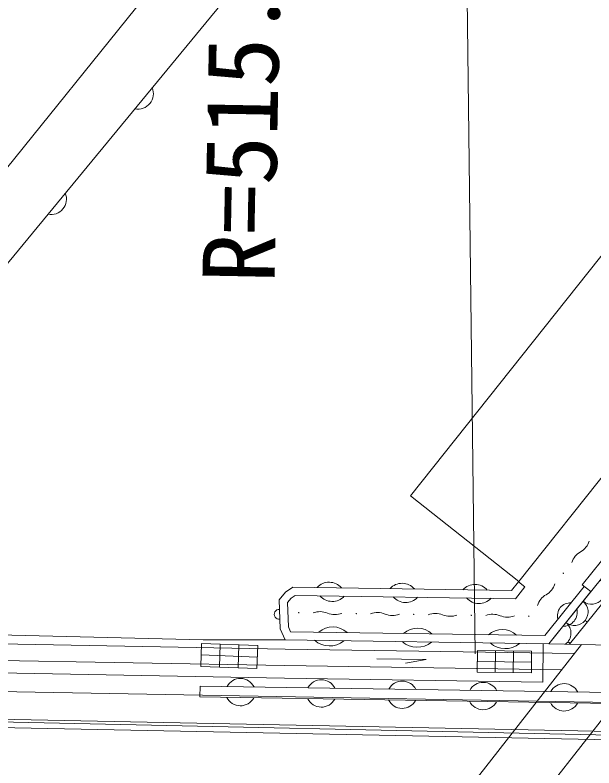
# Model space of a CAD drawing. Units: millimetres on the paper. Extents: x 40 to 680, y 20 to 380.
# Drawn here: x 536.97 to 547.56, y 288.66 to 302.43 of the extents above; entities that cross this region are included whole.
import ezdxf
from ezdxf.enums import TextEntityAlignment as Align

# ---------------------------------------------------------------- set-up
doc = ezdxf.new("R2010")
doc.units = ezdxf.units.MM
doc.layers.add('M-STR-HTXT', color=7, linetype='Continuous', lineweight=13)
doc.layers.add('M-WORK', color=1, linetype='Continuous', lineweight=13)
doc.styles.add('ＭＳ ゴシック', font='')
doc.styles.get('ＭＳ ゴシック').set_extended_font_data('MS Gothic')

msp = doc.modelspace()

# ---------------------------------------------------------------- hatches: boundary and pattern name
at = {"layer": 'M-WORK'}
for points in [[(547.009, 292.222), (547.009, 292.223), (547.009, 292.224), (547.009, 292.224), (547.009, 292.225), (547.008, 292.225), (547.008, 292.226), (547.008, 292.227), (547.008, 292.227), (547.008, 292.228), (547.007, 292.228), (547.007, 292.229), (547.007, 292.229), (547.006, 292.23), (547.006, 292.23), (547.006, 292.231), (547.005, 292.231), (547.005, 292.232), (547.004, 292.232), (547.004, 292.233), (547.003, 292.233), (547.003, 292.233), (547.002, 292.234), (547.002, 292.234), (547.001, 292.234), (547.001, 292.234), (547, 292.234), (546.999, 292.235), (546.999, 292.235), (546.998, 292.235), (546.997, 292.235), (546.997, 292.235), (546.997, 292.235), (546.996, 292.235), (546.995, 292.235), (546.994, 292.235), (546.994, 292.235), (546.993, 292.235), (546.993, 292.234), (546.992, 292.234), (546.991, 292.234), (546.991, 292.234), (546.99, 292.234), (546.99, 292.233), (546.989, 292.233), (546.989, 292.232), (546.988, 292.232), (546.988, 292.232), (546.987, 292.231), (546.987, 292.231), (546.986, 292.23), (546.986, 292.23), (546.986, 292.229), (546.985, 292.229), (546.985, 292.228), (546.985, 292.228), (546.985, 292.227), (546.984, 292.226), (546.984, 292.226), (546.984, 292.225), (546.984, 292.225), (546.984, 292.224), (546.984, 292.223), (546.984, 292.223), (546.984, 292.222), (546.984, 292.221), (546.984, 292.22), (546.984, 292.22), (546.984, 292.219), (546.984, 292.219), (546.985, 292.218), (546.985, 292.217), (546.985, 292.217), (546.985, 292.216), (546.986, 292.216), (546.986, 292.215), (546.987, 292.215), (546.987, 292.214), (546.987, 292.214), (546.988, 292.213), (546.988, 292.213), (546.989, 292.213), (546.989, 292.212), (546.99, 292.212), (546.99, 292.212), (546.991, 292.211), (546.991, 292.211), (546.992, 292.211), (546.993, 292.211), (546.993, 292.21), (546.994, 292.21), (546.994, 292.21), (546.995, 292.21), (546.996, 292.21), (546.996, 292.21), (546.997, 292.21), (546.998, 292.21), (546.998, 292.21), (546.999, 292.21), (546.999, 292.21), (547, 292.211), (547.001, 292.211), (547.001, 292.211), (547.002, 292.211), (547.002, 292.212), (547.003, 292.212), (547.003, 292.212), (547.004, 292.213), (547.004, 292.213), (547.005, 292.213), (547.005, 292.214), (547.006, 292.214), (547.006, 292.215), (547.006, 292.215), (547.007, 292.216), (547.007, 292.216), (547.007, 292.217), (547.008, 292.217), (547.008, 292.218), (547.008, 292.219), (547.008, 292.219), (547.008, 292.22), (547.009, 292.22), (547.009, 292.221), (547.009, 292.222)], [(542.172, 291.502), (542.172, 291.502), (542.172, 291.503), (542.172, 291.504), (542.172, 291.504), (542.172, 291.505), (542.171, 291.505), (542.171, 291.506), (542.171, 291.507), (542.171, 291.507), (542.17, 291.508), (542.17, 291.508), (542.17, 291.509), (542.169, 291.509), (542.169, 291.51), (542.169, 291.51), (542.168, 291.511), (542.168, 291.511), (542.167, 291.512), (542.167, 291.512), (542.166, 291.512), (542.166, 291.513), (542.165, 291.513), (542.165, 291.513), (542.164, 291.513), (542.164, 291.514), (542.163, 291.514), (542.162, 291.514), (542.162, 291.514), (542.161, 291.514), (542.161, 291.514), (542.16, 291.514), (542.16, 291.514), (542.159, 291.514), (542.158, 291.514), (542.157, 291.514), (542.157, 291.514), (542.156, 291.514), (542.156, 291.514), (542.155, 291.514), (542.154, 291.513), (542.154, 291.513), (542.153, 291.513), (542.153, 291.513), (542.152, 291.512), (542.152, 291.512), (542.151, 291.511), (542.151, 291.511), (542.15, 291.511), (542.15, 291.51), (542.15, 291.51), (542.149, 291.509), (542.149, 291.509), (542.149, 291.508), (542.148, 291.508), (542.148, 291.507), (542.148, 291.506), (542.148, 291.506), (542.147, 291.505), (542.147, 291.505), (542.147, 291.504), (542.147, 291.503), (542.147, 291.503), (542.147, 291.502), (542.147, 291.502), (542.147, 291.501), (542.147, 291.5), (542.147, 291.5), (542.147, 291.499), (542.147, 291.499), (542.148, 291.498), (542.148, 291.497), (542.148, 291.497), (542.148, 291.496), (542.149, 291.496), (542.149, 291.495), (542.149, 291.495), (542.15, 291.494), (542.15, 291.494), (542.15, 291.493), (542.151, 291.493), (542.151, 291.492), (542.152, 291.492), (542.152, 291.492), (542.153, 291.491), (542.153, 291.491), (542.154, 291.491), (542.155, 291.49), (542.155, 291.49), (542.156, 291.49), (542.156, 291.49), (542.157, 291.49), (542.158, 291.49), (542.158, 291.489), (542.159, 291.489), (542.159, 291.489), (542.16, 291.489), (542.161, 291.489), (542.161, 291.49), (542.162, 291.49), (542.162, 291.49), (542.163, 291.49), (542.164, 291.49), (542.164, 291.49), (542.165, 291.491), (542.165, 291.491), (542.166, 291.491), (542.166, 291.492), (542.167, 291.492), (542.167, 291.492), (542.168, 291.493), (542.168, 291.493), (542.169, 291.494), (542.169, 291.494), (542.17, 291.495), (542.17, 291.495), (542.17, 291.496), (542.171, 291.496), (542.171, 291.497), (542.171, 291.497), (542.171, 291.498), (542.171, 291.499), (542.172, 291.499), (542.172, 291.5), (542.172, 291.5), (542.172, 291.501)], [(543.223, 291.486), (543.223, 291.487), (543.223, 291.487), (543.223, 291.488), (543.223, 291.488), (543.223, 291.489), (543.223, 291.49), (543.223, 291.49), (543.223, 291.491), (543.222, 291.491), (543.222, 291.492), (543.222, 291.492), (543.221, 291.493), (543.221, 291.494), (543.221, 291.494), (543.22, 291.494), (543.22, 291.495), (543.219, 291.495), (543.219, 291.496), (543.218, 291.496), (543.218, 291.497), (543.217, 291.497), (543.217, 291.497), (543.216, 291.497), (543.216, 291.498), (543.215, 291.498), (543.215, 291.498), (543.214, 291.498), (543.213, 291.498), (543.213, 291.499), (543.212, 291.499), (543.212, 291.499), (543.211, 291.499), (543.21, 291.499), (543.21, 291.499), (543.209, 291.499), (543.208, 291.498), (543.208, 291.498), (543.207, 291.498), (543.207, 291.498), (543.206, 291.498), (543.205, 291.497), (543.205, 291.497), (543.204, 291.497), (543.204, 291.496), (543.203, 291.496), (543.203, 291.496), (543.202, 291.495), (543.202, 291.495), (543.202, 291.494), (543.201, 291.494), (543.201, 291.493), (543.2, 291.493), (543.2, 291.492), (543.2, 291.492), (543.2, 291.491), (543.199, 291.491), (543.199, 291.49), (543.199, 291.49), (543.199, 291.489), (543.199, 291.488), (543.199, 291.488), (543.198, 291.487), (543.198, 291.486), (543.198, 291.486), (543.198, 291.485), (543.199, 291.485), (543.199, 291.484), (543.199, 291.483), (543.199, 291.483), (543.199, 291.482), (543.199, 291.482), (543.2, 291.481), (543.2, 291.48), (543.2, 291.48), (543.2, 291.479), (543.201, 291.479), (543.201, 291.478), (543.202, 291.478), (543.202, 291.477), (543.202, 291.477), (543.203, 291.477), (543.203, 291.476), (543.204, 291.476), (543.204, 291.475), (543.205, 291.475), (543.206, 291.475), (543.206, 291.475), (543.207, 291.474), (543.207, 291.474), (543.208, 291.474), (543.209, 291.474), (543.209, 291.474), (543.21, 291.474), (543.21, 291.474), (543.211, 291.474), (543.212, 291.474), (543.212, 291.474), (543.213, 291.474), (543.213, 291.474), (543.214, 291.474), (543.215, 291.474), (543.215, 291.474), (543.216, 291.475), (543.216, 291.475), (543.217, 291.475), (543.217, 291.476), (543.218, 291.476), (543.219, 291.476), (543.219, 291.477), (543.219, 291.477), (543.22, 291.477), (543.22, 291.478), (543.221, 291.478), (543.221, 291.479), (543.221, 291.479), (543.222, 291.48), (543.222, 291.481), (543.222, 291.481), (543.223, 291.482), (543.223, 291.482), (543.223, 291.483), (543.223, 291.483), (543.223, 291.484), (543.223, 291.485), (543.223, 291.485)], [(544.275, 291.47), (544.275, 291.471), (544.275, 291.471), (544.275, 291.472), (544.275, 291.473), (544.275, 291.473), (544.275, 291.474), (544.274, 291.474), (544.274, 291.475), (544.274, 291.476), (544.274, 291.476), (544.273, 291.477), (544.273, 291.477), (544.273, 291.478), (544.272, 291.478), (544.272, 291.479), (544.271, 291.479), (544.271, 291.48), (544.271, 291.48), (544.27, 291.48), (544.27, 291.481), (544.269, 291.481), (544.268, 291.481), (544.268, 291.482), (544.267, 291.482), (544.267, 291.482), (544.266, 291.482), (544.266, 291.483), (544.265, 291.483), (544.264, 291.483), (544.264, 291.483), (544.263, 291.483), (544.263, 291.483), (544.262, 291.483), (544.261, 291.483), (544.261, 291.483), (544.26, 291.483), (544.259, 291.483), (544.259, 291.482), (544.258, 291.482), (544.258, 291.482), (544.257, 291.482), (544.257, 291.481), (544.256, 291.481), (544.255, 291.481), (544.255, 291.48), (544.254, 291.48), (544.254, 291.48), (544.254, 291.479), (544.253, 291.479), (544.253, 291.478), (544.252, 291.478), (544.252, 291.477), (544.252, 291.477), (544.251, 291.476), (544.251, 291.476), (544.251, 291.475), (544.251, 291.474), (544.25, 291.474), (544.25, 291.473), (544.25, 291.473), (544.25, 291.472), (544.25, 291.471), (544.25, 291.471), (544.25, 291.47), (544.25, 291.469), (544.25, 291.469), (544.25, 291.468), (544.25, 291.468), (544.251, 291.467), (544.251, 291.466), (544.251, 291.466), (544.251, 291.465), (544.251, 291.465), (544.252, 291.464), (544.252, 291.464), (544.252, 291.463), (544.253, 291.463), (544.253, 291.462), (544.254, 291.462), (544.254, 291.461), (544.255, 291.461), (544.255, 291.46), (544.256, 291.46), (544.256, 291.46), (544.257, 291.459), (544.257, 291.459), (544.258, 291.459), (544.258, 291.459), (544.259, 291.458), (544.259, 291.458), (544.26, 291.458), (544.261, 291.458), (544.261, 291.458), (544.262, 291.458), (544.263, 291.458), (544.263, 291.458), (544.264, 291.458), (544.264, 291.458), (544.265, 291.458), (544.266, 291.458), (544.266, 291.458), (544.267, 291.459), (544.267, 291.459), (544.268, 291.459), (544.269, 291.459), (544.269, 291.46), (544.27, 291.46), (544.27, 291.46), (544.271, 291.461), (544.271, 291.461), (544.272, 291.462), (544.272, 291.462), (544.272, 291.463), (544.273, 291.463), (544.273, 291.464), (544.273, 291.464), (544.274, 291.465), (544.274, 291.465), (544.274, 291.466), (544.274, 291.466), (544.275, 291.467), (544.275, 291.468), (544.275, 291.468), (544.275, 291.469), (544.275, 291.47)], [(545.327, 291.454), (545.327, 291.455), (545.327, 291.456), (545.327, 291.456), (545.326, 291.457), (545.326, 291.457), (545.326, 291.458), (545.326, 291.459), (545.326, 291.459), (545.325, 291.46), (545.325, 291.46), (545.325, 291.461), (545.325, 291.461), (545.324, 291.462), (545.324, 291.462), (545.323, 291.463), (545.323, 291.463), (545.323, 291.464), (545.322, 291.464), (545.322, 291.465), (545.321, 291.465), (545.321, 291.465), (545.32, 291.466), (545.319, 291.466), (545.319, 291.466), (545.318, 291.466), (545.318, 291.467), (545.317, 291.467), (545.317, 291.467), (545.316, 291.467), (545.315, 291.467), (545.315, 291.467), (545.314, 291.467), (545.313, 291.467), (545.313, 291.467), (545.312, 291.467), (545.312, 291.467), (545.311, 291.467), (545.31, 291.467), (545.31, 291.466), (545.309, 291.466), (545.309, 291.466), (545.308, 291.466), (545.308, 291.465), (545.307, 291.465), (545.307, 291.465), (545.306, 291.464), (545.306, 291.464), (545.305, 291.463), (545.305, 291.463), (545.304, 291.462), (545.304, 291.462), (545.304, 291.461), (545.303, 291.461), (545.303, 291.46), (545.303, 291.46), (545.302, 291.459), (545.302, 291.459), (545.302, 291.458), (545.302, 291.457), (545.302, 291.457), (545.302, 291.456), (545.302, 291.456), (545.302, 291.455), (545.302, 291.454), (545.302, 291.454), (545.302, 291.453), (545.302, 291.452), (545.302, 291.452), (545.302, 291.451), (545.302, 291.451), (545.302, 291.45), (545.303, 291.45), (545.303, 291.449), (545.303, 291.448), (545.304, 291.448), (545.304, 291.447), (545.304, 291.447), (545.305, 291.446), (545.305, 291.446), (545.306, 291.445), (545.306, 291.445), (545.307, 291.445), (545.307, 291.444), (545.308, 291.444), (545.308, 291.444), (545.309, 291.443), (545.309, 291.443), (545.31, 291.443), (545.31, 291.443), (545.311, 291.443), (545.312, 291.442), (545.312, 291.442), (545.313, 291.442), (545.314, 291.442), (545.314, 291.442), (545.315, 291.442), (545.315, 291.442), (545.316, 291.442), (545.317, 291.442), (545.317, 291.443), (545.318, 291.443), (545.318, 291.443), (545.319, 291.443), (545.32, 291.443), (545.32, 291.444), (545.321, 291.444), (545.321, 291.444), (545.322, 291.445), (545.322, 291.445), (545.323, 291.446), (545.323, 291.446), (545.324, 291.446), (545.324, 291.447), (545.324, 291.447), (545.325, 291.448), (545.325, 291.448), (545.325, 291.449), (545.326, 291.45), (545.326, 291.45), (545.326, 291.451), (545.326, 291.451), (545.326, 291.452), (545.326, 291.453), (545.327, 291.453), (545.327, 291.454)], [(546.378, 291.439), (546.378, 291.439), (546.378, 291.44), (546.378, 291.441), (546.378, 291.441), (546.378, 291.442), (546.378, 291.442), (546.378, 291.443), (546.377, 291.444), (546.377, 291.444), (546.377, 291.445), (546.376, 291.445), (546.376, 291.446), (546.376, 291.446), (546.375, 291.447), (546.375, 291.447), (546.375, 291.448), (546.374, 291.448), (546.374, 291.449), (546.373, 291.449), (546.373, 291.449), (546.372, 291.45), (546.372, 291.45), (546.371, 291.45), (546.371, 291.45), (546.37, 291.451), (546.369, 291.451), (546.369, 291.451), (546.368, 291.451), (546.368, 291.451), (546.367, 291.451), (546.366, 291.451), (546.366, 291.451), (546.365, 291.451), (546.364, 291.451), (546.364, 291.451), (546.363, 291.451), (546.363, 291.451), (546.362, 291.451), (546.361, 291.451), (546.361, 291.45), (546.36, 291.45), (546.36, 291.45), (546.359, 291.45), (546.359, 291.449), (546.358, 291.449), (546.358, 291.448), (546.357, 291.448), (546.357, 291.448), (546.356, 291.447), (546.356, 291.447), (546.356, 291.446), (546.355, 291.446), (546.355, 291.445), (546.355, 291.445), (546.354, 291.444), (546.354, 291.443), (546.354, 291.443), (546.354, 291.442), (546.353, 291.442), (546.353, 291.441), (546.353, 291.44), (546.353, 291.44), (546.353, 291.439), (546.353, 291.439), (546.353, 291.438), (546.353, 291.437), (546.353, 291.437), (546.354, 291.436), (546.354, 291.436), (546.354, 291.435), (546.354, 291.434), (546.354, 291.434), (546.355, 291.433), (546.355, 291.433), (546.355, 291.432), (546.356, 291.432), (546.356, 291.431), (546.356, 291.431), (546.357, 291.43), (546.357, 291.43), (546.358, 291.429), (546.358, 291.429), (546.359, 291.429), (546.359, 291.428), (546.36, 291.428), (546.36, 291.428), (546.361, 291.427), (546.361, 291.427), (546.362, 291.427), (546.363, 291.427), (546.363, 291.427), (546.364, 291.427), (546.364, 291.426), (546.365, 291.426), (546.366, 291.426), (546.366, 291.426), (546.367, 291.426), (546.368, 291.427), (546.368, 291.427), (546.369, 291.427), (546.369, 291.427), (546.37, 291.427), (546.371, 291.427), (546.371, 291.428), (546.372, 291.428), (546.372, 291.428), (546.373, 291.429), (546.373, 291.429), (546.374, 291.429), (546.374, 291.43), (546.375, 291.43), (546.375, 291.431), (546.375, 291.431), (546.376, 291.432), (546.376, 291.432), (546.377, 291.433), (546.377, 291.433), (546.377, 291.434), (546.377, 291.434), (546.378, 291.435), (546.378, 291.436), (546.378, 291.436), (546.378, 291.437), (546.378, 291.437), (546.378, 291.438)]]:
    msp.add_hatch(color=256, dxfattribs=at).paths.add_polyline_path(points)

# ---------------------------------------------------------------- linework, layer by layer
at = {"layer": 'M-STR-HTXT'}
msp.add_line((544.854, 333.995), (545.382, 290.749), dxfattribs=at)
at = {"layer": 'M-WORK'}
for p, q in [((531.243, 292.719), (541.848, 305.861)), ((532.036, 292.066), (543.43, 305.887)), ((555.457, 302.098), (547.338, 292.009)), ((546.729, 290.933), (555.661, 302.033)), ((547.108, 290.925), (555.969, 301.937)), ((544.205, 293.64), (547.999, 298.418)), ((546.181, 292.071), (549.975, 296.849)), ((544.205, 293.64), (546.181, 292.071)), ((546.051, 291.909), (546.178, 292.067)), ((546.178, 292.067), (546.295, 291.973)), ((547.338, 292.009), (547.498, 291.889)), ((541.919, 291.878), (541.804, 291.739)), ((542.051, 291.969), (541.919, 291.878)), ((542.051, 291.969), (546.051, 291.909)), ((546.051, 291.909), (542.051, 291.969)), ((546.122, 291.758), (546.295, 291.973)), ((547.378, 291.979), (546.658, 291.085)), ((547.378, 291.979), (546.658, 291.085)), ((546.729, 290.933), (547.498, 291.889)), ((541.804, 291.739), (541.822, 291.208)), ((541.804, 291.739), (541.822, 291.208)), ((542.097, 291.818), (546.122, 291.758)), ((542.097, 291.818), (546.122, 291.758)), ((541.822, 291.208), (541.913, 291.006)), ((536.367, 291.106), (540.411, 291.003)), ((546.658, 291.085), (542.01, 291.154)), ((547.329, 290.921), (539.469, 280.875)), ((540.368, 290.521), (540.383, 290.938)), ((540.383, 290.938), (541.41, 290.901)), ((540.411, 291.003), (541.913, 291.006)), ((540.725, 290.925), (540.71, 290.509)), ((541.067, 290.913), (541.052, 290.496)), ((541.41, 290.901), (541.395, 290.484)), ((541.913, 291.006), (546.729, 290.933)), ((541.913, 291.006), (546.729, 290.933)), ((546.629, 290.935), (546.619, 290.235)), ((548.752, 290.891), (546.729, 290.933)), ((540.783, 280.733), (548.744, 290.881)), ((545.422, 290.415), (545.428, 290.811)), ((545.428, 290.811), (546.417, 290.798)), ((545.758, 290.807), (545.752, 290.41)), ((546.087, 290.802), (546.082, 290.406)), ((546.417, 290.798), (546.412, 290.401)), ((540.376, 290.729), (541.402, 290.692)), ((544.487, 290.649), (543.584, 290.658)), ((544.487, 290.649), (544.111, 290.577)), ((541.395, 290.484), (540.368, 290.521)), ((545.425, 290.613), (546.415, 290.6)), ((520.533, 290.356), (549.58, 289.827)), ((546.412, 290.401), (545.422, 290.415)), ((540.355, 290.161), (540.351, 289.962)), ((540.355, 290.161), (552.19, 289.972)), ((540.351, 289.962), (552.187, 289.773)), ((549.578, 289.227), (519.636, 289.873)), ((530.752, 289.676), (550.282, 289.281)), ((530.749, 289.526), (550.28, 289.131))]:
    msp.add_line(p, q, dxfattribs=at)
for points in [[(542.097, 291.818), (542.021, 291.766), (541.956, 291.687), (541.971, 291.242), (542.01, 291.154), (546.658, 291.085)], [(536.363, 290.936), (541.91, 290.836), (547.2, 290.756)], [(536.355, 290.636), (541.905, 290.536), (546.968, 290.46)], [(536.349, 290.406), (541.901, 290.306), (546.619, 290.235)]]:
    msp.add_lwpolyline(points, dxfattribs=at)
for centre, radius, start, end in [((539.22, 300.99), 0.283, 258.5735, 22.428), ((537.63, 299.061), 0.283, 258.5725, 22.4288), ((547.154, 292.903), 0.329, 298.6847, 343.6676), ((547.469, 292.326), 0.329, 118.6824, 163.6684), ((542.715, 291.762), 0.297, 40.6865, 137.5976), ((544.048, 291.742), 0.297, 40.6867, 137.5974), ((545.381, 291.722), 0.297, 40.6856, 137.5978), ((546.523, 292.119), 0.329, 298.6853, 343.6662), ((547.513, 291.907), 0.25, 231.1756, 51.1756), ((542.771, 292.008), 0.3, 220.957, 317.3265), ((544.112, 291.988), 0.3, 220.9581, 317.3254), ((545.454, 291.968), 0.3, 220.9579, 317.3263), ((546.839, 291.542), 0.329, 118.6824, 163.6684), ((547.122, 291.448), 0.233, 85.9909, 196.3603), ((547.199, 291.518), 0.25, 231.1756, 51.1756), ((541.802, 291.473), 0.0893, 85.0732, 278.8458), ((542.549, 291.163), 0.358, 67.6078, 110.6756), ((542.822, 291.825), 0.358, 247.6076, 290.6758), ((543.6, 291.147), 0.358, 67.6073, 110.6772), ((543.873, 291.809), 0.358, 247.6076, 290.6758), ((544.652, 291.131), 0.358, 67.6076, 110.6758), ((544.925, 291.794), 0.358, 247.6073, 290.6772), ((545.703, 291.116), 0.358, 67.6076, 110.6758), ((546.99, 291.511), 0.259, 269.0422, 13.3088), ((545.976, 291.778), 0.358, 247.6078, 290.6756), ((546.886, 291.128), 0.25, 306.4136, 51.176), ((547.238, 291.167), 0.25, 39.6286, 51.1845), ((547.551, 291.556), 0.25, 231.1738, 242.7152), ((542.781, 290.859), 0.383, 46.8043, 131.4796), ((544.33, 290.836), 0.383, 46.8036, 131.4798), ((545.879, 290.813), 0.383, 46.8043, 131.4796), ((542.72, 291.302), 0.408, 228.1618, 310.1221), ((544.325, 291.278), 0.408, 228.162, 310.122), ((545.931, 291.253), 0.408, 228.1629, 310.121), ((547.237, 291.166), 0.25, 231.1763, 242.7078), ((546.924, 290.776), 0.25, 39.6447, 51.1685), ((541.093, 290.022), 0.278, 26.461, 151.711), ((542.572, 289.998), 0.278, 26.4611, 151.7103), ((544.052, 289.975), 0.278, 26.461, 151.711), ((545.531, 289.951), 0.278, 26.4611, 151.7103), ((547.01, 289.927), 0.278, 26.461, 151.711), ((541.093, 290.078), 0.278, 206.4606, 331.7044), ((542.573, 290.054), 0.278, 206.4606, 331.7044), ((544.052, 290.031), 0.278, 206.4606, 331.7044), ((545.531, 290.007), 0.278, 206.4606, 331.7044), ((547.011, 289.983), 0.278, 206.4606, 331.7044)]:
    msp.add_arc(centre, radius, start, end, dxfattribs=at)

# ---------------------------------------------------------------- texts
at = {"layer": 'M-WORK', "style": 'ＭＳ ゴシック'}
msp.add_text('R=515.000', height=1.32, rotation=88.929, dxfattribs=at).set_placement((542.113, 297.507), align=Align.BOTTOM_LEFT)

doc.saveas('drawing.dxf')
